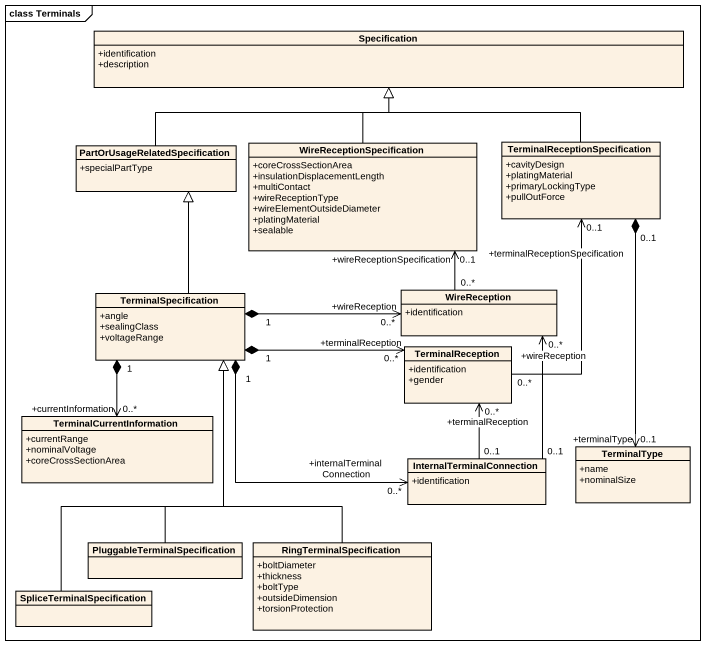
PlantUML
@startuml
mainframe class Terminals
hide circle
hide empty members
skinparam classAttributeIconSize 0
class Specification {
  +identification
  +description
}
class "PartOrUsageRelatedSpecification" as PartOrUsageRelatedSpecificat {
  +specialPartType
}
class WireReceptionSpecification {
  +coreCrossSectionArea
  +insulationDisplacementLength
  +multiContact
  +wireReceptionType
  +wireElementOutsideDiameter
  +platingMaterial
  +sealable
}
class "TerminalReceptionSpecification" as TerminalReceptionSpecificati {
  +cavityDesign
  +platingMaterial
  +primaryLockingType
  +pullOutForce
}
class TerminalSpecification {
  +angle
  +sealingClass
  +voltageRange
}
class WireReception {
  +identification
}
class TerminalReception {
  +identification
  +gender
}
class TerminalCurrentInformation {
  +currentRange
  +nominalVoltage
  +coreCrossSectionArea
}
class InternalTerminalConnection {
  +identification
}
class TerminalType {
  +name
  +nominalSize
}
class "PluggableTerminalSpecification" as PluggableTerminalSpecificati
class RingTerminalSpecification {
  +boltDiameter
  +thickness
  +boltType
  +outsideDimension
  +torsionProtection
}
class SpliceTerminalSpecification
PartOrUsageRelatedSpecificat -right-|> Specification
WireReceptionSpecification -up-|> Specification
TerminalReceptionSpecificati -up-|> Specification
TerminalReceptionSpecificati "0..1" *--> "+terminalType\n0..1" TerminalType
TerminalSpecification -up-|> PartOrUsageRelatedSpecificat
TerminalSpecification "1" *-right-> "+wireReception\n0..*" WireReception
TerminalSpecification "1" *-right-> "+terminalReception\n0..*" TerminalReception
TerminalSpecification "1" *-right-> "+internalTerminalConnection\n0..*" InternalTerminalConnection
WireReception "0..*" -up-> "+wireReceptionSpecification\n0..1" WireReceptionSpecification
TerminalReception "0..*" -up-> "+terminalReceptionSpecification\n0..1" TerminalReceptionSpecificati
TerminalCurrentInformation "+currentInformation\n0..*" <-up-* "1" TerminalSpecification
InternalTerminalConnection "0..1" -up-> "+wireReception\n0..*" WireReception
InternalTerminalConnection "0..1" -up-> "+terminalReception\n0..*" TerminalReception
PluggableTerminalSpecificati -up-|> TerminalSpecification
RingTerminalSpecification -up-|> TerminalSpecification
SpliceTerminalSpecification -up-|> TerminalSpecification
@enduml
